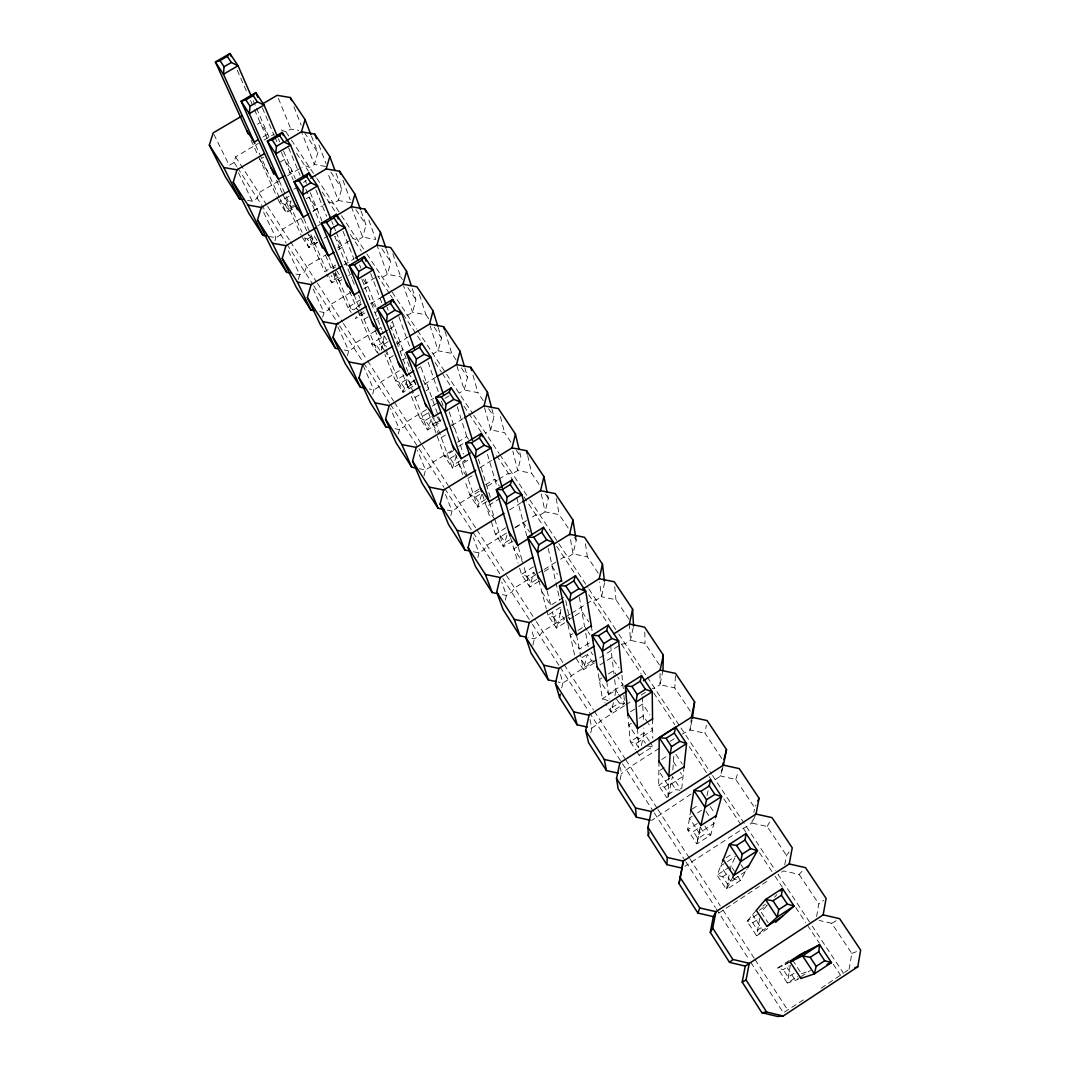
<?xml version="1.0" encoding="UTF-8"?>
<svg xmlns="http://www.w3.org/2000/svg" width="1070" height="1070" viewBox="0 0 1070 1070"><rect width="100%" height="100%" fill="white"/><g stroke="black" fill="none" stroke-linecap="round" stroke-linejoin="round"><path stroke-width="0.75" stroke-dasharray="5 3.75" d="M658.959 761.265L658.692 785.313L666.851 797.845M660.083 673.378L659.949 684.746L654.599 688.144L652.192 688.572M667.827 797.631L668.91 776.486M690.284 711.175L674.769 687.903L675.478 675.023M672.883 769.918L674.073 751.595M681.71 788.764L683.89 768.38M360.309 301.352L359.787 306.033L353.474 309.832L347.83 307.411L332.101 270.643M691.461 717.181L690.003 729.981L682.285 734.02M690.779 809.95L687.622 829.785L696.837 843.962L710.721 834.988L715.322 818.777M721.822 758.47L704.983 733.231L706.307 725.299M849.058 969.447L851.827 953.437L831.751 923.33L819.165 920.427M816.584 916.549L818.844 903.963L823.686 900.285M790.342 965.02L787.346 983.089L798.166 979.398M784.751 864.72L786.49 855.438L789.366 851.626M759.753 918.207L756.624 935.862L770.708 926.647M752.397 819.995L751.809 823.044L684.88 866.352M753.855 812.397L754.444 809.348M729.138 875.166L726.463 889.491L740.44 880.409L746.913 869.094M722.103 768.594L720.618 776.071L715.175 779.575M697.319 823.539L687.622 829.785L693.307 831.537L700.221 827.083L696.837 843.962L700.944 825.478M692.022 720.177L690.003 729.981L704.983 733.231M730.048 870.672L731.024 866.005L735.13 857.15M641.425 745.549L643.926 732.923L643.725 728.015M663.012 670.275L659.949 684.746L674.769 687.903M620.078 779.829L621.362 773.851L620.506 767.591M633.213 627.689L630.457 640.328L625.134 643.685L621.429 644.1L597.782 659.026M613.431 702.642L611.104 712.139L605.847 704.073M707.016 795.572L708.407 789.245M590.747 732.923L591.817 728.028L589.423 716.806M668.322 796.655L672.441 776.499L680.627 788.991M594.305 661.033L591.616 660.859L587.323 654.292L583.511 669.726L574.924 656.525L567.448 622.352M604.63 582.722L601.487 596.726L596.217 600.043L592.392 600.23L586.868 603.694M561.737 687.849L562.833 683.034L560.466 674.274M575.713 537.02L576.222 540.123L573.052 553.899L567.809 557.162L563.877 557.149L559.65 559.784M532.887 645.183L534.371 638.87L531.121 628.478M547.693 495.183L548.321 498.272L545.111 511.834L539.909 515.071L535.883 514.844L530.279 518.308M535.415 574.831L533.756 572.289L529.744 587.082L521.451 574.322L518.602 564.733M505.294 600.15L506.418 595.495L501.75 582.026M506.926 535.294L503.542 546.797L495.383 534.251L490.782 520.1M519.819 452.543L520.916 457.171L517.666 470.519L512.503 473.702L508.384 473.288L498.66 479.28M477.835 557.483L478.972 552.896L473.355 537.862M636.503 751.207L639.178 755.3L639.793 752.812M491.946 409.114L493.979 416.778L490.702 429.913L485.579 433.069M481.607 494.5L477.795 507.193L469.77 494.862L464.821 480.711M450.858 515.566L451.995 511.045L444.277 491.478M456.368 455.833L452.463 468.259L444.572 456.128L436.56 434.487M464.861 367.946L467.51 377.095L464.206 390.028L459.11 393.131M723.026 766.708L720.618 776.071L735.785 779.401L754.738 807.837L755.968 805.081M213.88 134.352L229.234 165.355L234.116 162.48L235.574 156.849L258.378 143.42M431.156 419.213L427.545 429.966L419.788 418.022L409.636 391.834M423.974 475.869L425.512 469.944L417.434 450.403M438.205 327.5L441.495 338.08L438.165 350.826L433.109 353.889M414.17 379.823L415.896 384.464L411.295 384.852L407.469 379.007L403.042 392.289L395.405 380.545L384.906 354.478M398.321 433.925L399.484 429.552L390.496 408.593M412.284 288.659L415.936 299.734L412.565 312.279L407.55 315.316L404.567 314.553M372.734 394.161L373.898 389.854L362.703 364.536M381.268 350.224L384.17 335.98L382.351 331.352M386.457 249.537L390.791 262.03L387.407 274.388L382.418 277.397L377.87 276.087L389.574 293.768M347.429 355.614L348.753 350.84L337.344 325.695M361.058 211.084L366.074 224.967L362.663 237.139L357.714 240.108L353.087 238.637M322.712 317.188L324.036 312.48L313.135 288.994M335.646 273.532L333.88 279.751L331.887 282.881L326.43 274.495M336.06 173.286L341.758 188.507L338.334 200.505L333.412 203.434L328.717 201.815L323.113 205.146M304.575 237.821L307.384 239.078L310.955 244.575L317.201 240.844L313.617 235.36L310.955 244.575L308.909 247.571L301.753 236.577M298.396 279.404L299.734 274.776L287.349 248.588M311.477 136.131L317.857 152.649L314.393 164.486L309.511 167.375L304.749 165.596L301.887 167.294M274.95 240.737L275.846 237.687L261.281 207.419M735.785 779.401L738.26 771.697M723.24 859.611L717.074 875.059L726.463 889.491L732.883 876.892M755.313 815.554L751.809 823.044L767.163 826.468L786.49 855.438M767.163 826.468L770.654 820.155M756.356 910.262L747.061 921.163L756.624 935.862L765.063 928.145M766.722 905.808L761.118 911.988L768.099 922.648M774.573 897.155L776.82 894.68M809.549 921.992L778.077 874.498L783.601 870.9L799.143 874.431L803.383 869.897M821.185 988.185L843.454 973.152L812.277 926.112M766.775 881.493L714.76 915.733M844.564 972.403L847.935 970.182M750.846 962.411L783.374 1012.768L804.506 999.193M789.192 960.512L777.609 968.123L787.346 983.089L797.658 976.295M789.125 961.783L785.032 964.471L795.384 980.347L799.491 977.646M790.155 961.957L777.609 968.123L783.267 969.661L789.165 965.795M794.034 973.245L788.135 977.124L783.267 969.661M800.868 976.749L810.445 970.436M762.816 906.063L765.398 904.377M759.339 910.289L767.471 904.993M757.279 914.489L747.061 921.163L752.732 922.781L757.506 930.111L763.365 926.286M752.732 922.781L758.576 918.97M765.438 928.506L762.723 930.285L752.571 914.716M745.509 871.555L730.69 881.185L720.725 865.911L726.102 862.42M737.872 876.477L740.44 880.409L734.408 879.42L727.439 883.94L722.745 876.758L717.074 875.059L731.024 866.005L734.448 871.247M726.035 857.792L733.017 853.271M727.453 861.551L735.518 856.321M722.745 876.758L728.322 873.133M704.836 825.986L710.721 834.988L704.822 834.132L697.907 838.612L693.307 831.537M691.059 794.047L651.456 820.556M692.17 809.054L699.098 804.6M692.17 816.316L689.495 818.028L699.272 833.008L713.971 823.512L712.192 820.797M697.493 812.879L704.167 808.572M664.149 767.658L658.852 771.055L668.442 785.755L683.034 776.392L680.413 772.393M669.7 778.264L658.692 785.313L664.376 787.132L668.897 794.074L675.772 789.66L680.092 790.208M664.376 787.132L671.238 782.732L675.772 789.66M627.742 713.516L630.284 741.63L635.954 743.516L642.776 739.169L645.451 743.249M639.178 755.3L652.861 746.566L650.185 742.473M659.147 748.358L630.297 766.789L621.362 773.851M670.141 741.336L674.26 738.701M661.701 759.499L667.198 755.982M630.471 711.777L637.292 707.444M638.656 706.574L642.736 703.98L649.864 714.813M631.407 723.28L628.772 724.952L638.188 739.383L652.673 730.141L648.38 723.601M639.285 718.264L643.231 715.763L647.524 722.303M623.89 695.273L624.679 703.512L619.182 703.043L612.401 707.35L610.662 704.662M624.372 705.692L600.551 720.832L597.22 724.591L591.817 728.028L588.874 727.386M625.776 704.809L631.38 701.251M641.184 695.018L646.788 691.461M591.616 660.859L584.889 665.112L580.609 658.531L587.323 654.292M596.391 659.909L571.353 675.718L568.197 679.651L562.833 683.034L557.978 681.991M594.305 662.918L583.511 669.726L581.197 658.317M599.842 664.978L612.013 657.274L619.008 667.907M601.862 678.059L599.254 679.704L608.496 693.868L622.874 684.76L617.818 677.056M608.389 673.939L613.605 670.636L616.975 675.772M572.865 633.667L570.283 635.286L579.351 649.196L593.623 640.194M578.041 630.404L584.514 626.338L587.243 630.497M563.475 597.341L550.729 605.326L541.835 591.683L544.657 589.904M546.703 610.301L547.96 615.063L553.631 617.122L560.305 612.936L561.322 606.69L547.96 615.063L556.4 628.05L565.776 622.151M564.786 617.564L542.691 631.42L539.681 635.526L534.371 638.87L527.965 637.506M566.164 616.694L570.297 614.1M571.688 613.23L585.491 604.563M569.788 619.048L573.814 616.521M575.152 615.678L581.866 611.465L588.727 621.897M533.395 566.873L521.451 574.322L527.122 576.422L533.756 572.289M542.744 570.35L514.55 587.938L511.701 592.191L506.418 595.495L500.091 594.171M544.148 569.467L558.246 560.667M544.296 571.5L552.28 566.511L557.336 574.189M536.578 579.472L531.268 582.789L527.122 576.422M539.066 581.264L529.744 587.082L523.832 566.445M516.69 547.104L513.894 548.843L522.628 562.258M509.641 509.842L522.294 502.004M505.936 527.711L495.383 534.251L501.068 536.418L505.134 542.677L510.403 539.4M515.325 527.323L523.257 522.401L529.61 532.071M506.498 533.074L486.917 545.232L484.202 549.646L478.972 552.896L472.713 551.612M514.897 527.871L528.888 519.177M512.797 541.059L503.542 546.797L489.418 502.218M485.579 484.777L494.768 479.106L499.222 485.887M478.932 489.204L469.77 494.862L475.441 497.082L479.44 503.221L485.994 499.182M479.213 491.277L459.766 503.288L457.198 507.835L451.995 511.045L447.367 510.109M487.545 486.141L497.269 480.136M475.441 497.082L480.671 493.845M486.97 501.522L477.795 507.193L461.705 460.207M500.372 498.179L486.449 506.779L495.035 519.953M467.777 460.367L459.485 465.463L466.239 475.816M479.962 467.643L492.508 459.913M467.924 478.397L473.475 474.986M445.428 435.049L441.295 437.577L439.636 435.035M457.679 442.191L466.787 436.6L468.54 439.262M451.553 450.751L433.096 462.079L430.675 466.774L425.512 469.944L419.386 468.727M458.642 446.391L464.327 442.913M453.667 450.537L444.572 456.128L450.243 458.388L454.175 464.433L460.675 460.448L465.49 460.247L452.463 468.259L434.219 418.129M450.243 458.388L456.729 454.402M430.795 400.06L433.644 398.334M426.622 409.542L406.894 421.593L404.607 426.422L399.484 429.552L394.937 428.669M432.267 406.105L436.493 403.524M444.946 398.361L449.173 395.78M427.532 413.301L419.788 418.022L425.445 420.336L429.324 426.288L435.784 422.342L440.492 422.048L420.563 366.034M425.445 420.336L430.608 417.18M441.241 419.828L433.002 424.87L438.807 433.765M451.54 425.766L462.842 418.838M403.965 375.356L395.405 380.545L401.063 382.899L407.469 379.007M415.16 379.997L406.974 384.973L412.405 393.305M411.295 384.852L404.875 388.758L401.063 382.899M424.282 384.237L435.503 377.402M419.226 394.964L415.133 397.465L413.314 394.683M426.047 390.804L428.789 389.146L422.423 379.449M396.836 343.871L408.218 336.983M393.479 355.574L389.413 358.049L385.855 352.592M400.26 351.468L402.962 349.823L394.924 337.585M402.481 359.868L405.303 358.156M399.337 370.755L381.147 381.803L378.994 386.765L373.898 389.854L369.404 388.985M417.969 368.414L420.791 366.702M376.052 319.529L378.86 317.843M375.289 330.951L355.842 342.694L353.809 347.777L348.753 350.84L344.313 349.997M376.68 330.108L382.244 326.751M389.948 328.757L394.161 326.216L391.673 322.431M357.942 311.263L371.424 343.684L377.081 346.078L383.434 342.226L386.444 346.827M388.169 341.678L381.401 345.77L384.959 351.228M363.8 288.953L367.986 286.439L363.452 279.564M360.483 299.787L347.83 307.411L351.12 312.453M361.633 304L356.257 307.224L358.891 311.25M370.554 303.8L381.856 297.005M363.492 311.691L357.166 315.503L355.227 318.766L365.084 312.828M368.174 316.867L364.134 319.301L359.761 312.587M374.901 312.801L377.59 311.183L369.698 299.145M335.779 265.012L324.611 271.7L307.304 232.23M332.877 268.543L335.552 266.952M344.032 264.865L354.063 258.86M341.678 277.01L331.887 282.881L329.239 276.822M341.959 279.604L339.284 281.209L334.121 273.305M348.646 275.592L352.659 273.184M350.866 292.311L330.964 304.268L329.065 309.471L324.036 312.48L319.649 311.664M363.653 284.62L376.453 276.943M317.509 242.181L314.861 243.759L308.936 234.691M324.143 238.209L328.129 235.841M317.255 242.596L308.909 247.571L304.856 238.449M327.688 253.817L306.515 266.47L304.723 271.793L299.734 274.776L294.852 273.88M337.558 247.919L350.264 240.322M338.12 249.858L342.266 247.371L335.151 236.564M300.683 218.481L282.467 229.314L280.795 234.745L275.846 237.687L269.386 236.523M313.296 210.977L321.709 205.975M312.881 211.432L317.001 208.971L309.136 197.027L306.394 198.645M317.843 225.783L320.492 224.205M307.384 239.078L313.617 235.36M831.751 923.33L836.994 920.2M278.922 180.897L258.82 192.787L257.255 198.311L252.346 201.227L247.558 200.371M287.522 175.788L300.443 168.15M303.626 182.328L306.448 180.656M293.875 189.229L296.497 187.665M288.913 196.265L279.257 201.989L286.305 212.823L294.598 207.901M258.659 156.822L279.257 201.989L284.887 204.53L291.08 200.852L288.405 209.934L286.305 212.823L280.153 199.261M293.474 205.373L290.826 206.938L284.179 196.746M294.598 206.256L288.405 209.934L284.887 204.53M261.147 158.668L263.768 157.13M280.367 161.904L284.446 159.497L292.177 171.24L288.084 173.661M257.469 124.2L260.171 122.609L267.767 134.151L262.351 137.348M264.076 140.063L274.054 134.178M281.183 129.978L286.011 131.904L290.853 129.042L298.798 130.393M851.827 953.437L859.183 950.641M801.537 973.753L809.014 970.971M647.23 745.977L652.861 746.566M325.614 166.425L314.393 164.486L301.472 131.811M351.281 202.792L338.334 200.505L327.353 171.949M402.44 279.497L400.635 276.796L387.407 274.388L376.974 245.137M428.695 318.873L425.94 314.754L412.565 312.279L403.564 285.81M456.087 359.948L451.687 353.354L438.165 350.826L430.06 325.628M483.239 400.688L477.875 392.636L464.206 390.028L456.556 364.589M510.898 442.151L504.532 432.601L490.702 429.913L484.041 405.851M539.053 484.389L531.643 473.274L517.666 470.519L512.851 451.112M568.183 528.058L559.249 514.67L545.111 511.834L540.564 490.689M598.264 573.172L587.35 556.801L573.052 553.899L569.614 534.291M628.933 619.155L615.959 599.708L601.487 596.726L599.628 581.986M659.428 664.898L645.09 643.404L630.457 640.328L629.374 623.984M608.041 700.649L602.356 698.697L597.127 666.677M304.442 132.546L317.857 152.649M330.857 172.15L341.758 188.507M355.909 209.72L366.074 224.967M381.95 248.775L390.791 262.03M407.83 287.589L415.936 299.734M434.179 327.099L441.495 338.08M461.357 367.866L467.51 377.095M488.615 408.727L493.979 416.778M516.355 450.35L520.916 457.171M545.539 494.113L548.321 498.272M574.443 537.448L576.222 540.123M799.143 874.431L818.844 903.963M286.011 131.904L290.532 138.725M291.428 140.09L315.944 177.085M316.867 178.463L340.608 214.294M341.517 215.659L365.94 252.533M366.863 253.911L391.393 290.933M392.289 292.284L416.671 329.092M417.594 330.469L445.668 372.841M446.564 374.192L472.806 413.796M473.716 415.173L499.035 453.386M499.931 454.737L528.941 498.526M529.864 499.904L557.911 542.222M558.808 543.587L587.965 587.59M588.888 588.968L617.912 632.771M618.808 634.135L646.307 675.638M647.23 677.029L680.052 726.57M680.961 727.948L711.577 774.145M712.486 775.496L744.493 823.82M746.338 826.588L775.362 870.391M296.591 153.277L308.441 171.173M322.271 192.065L335.94 212.729M350.371 234.544L361.352 251.116M390.47 295.133L392.275 297.848M403.082 314.165L420.47 340.461M435.022 362.436L441.308 371.945M442.218 373.31L451.206 386.899M463.965 406.172L481.353 432.454M496.667 455.593L512.048 478.825M523.966 496.828L543.105 525.758M556.654 546.235L574.911 573.828M588.714 594.666L607.813 623.542M621.429 644.1L641.144 673.886M653.743 692.932L674.729 724.657M689.254 746.592L708.206 775.242M709.116 776.606L711.817 780.699M723.788 798.768L741.269 825.184M743.102 827.966L745.843 832.099M759.499 852.736L772.259 872.01M774.988 876.143L782.21 887.057M795.759 907.52L805.697 922.541M807.502 925.269L819.473 943.352M833.276 964.217L840.645 975.345M675.892 754.35L682.245 764.02M710.266 806.593L714.519 813.053M344.888 261.361L347.469 265.307M451.727 424.081L455.044 429.15M588.152 631.888L589.971 634.657M673.404 761.733L676.909 767.056M705.946 811.287L711.296 819.446M740.962 864.627L743.69 868.786M386.685 339.819L384.17 335.98L371.424 343.684L377.269 352.659M408.232 372.761L415.896 384.464L403.042 392.289L380.117 334.696M437.028 416.752L440.492 422.048L427.545 429.966L406.654 375.289M568.103 617.042L569.788 619.637L565.375 598.745M590.974 651.991L592.686 654.626M617.671 692.785L615.919 690.11L614.18 675.491M618.54 694.136L624.679 703.512L611.104 712.139L610.154 705.545M649.289 741.109L643.926 732.923L630.284 741.63L635.62 749.829M792.656 960.178L800.641 972.389M336.528 270.416L340.166 275.98L333.88 279.751L331.152 275.565M431.892 416.39L435.784 422.342M619.182 703.043L614.809 696.356L615.919 690.11L602.356 698.697L604.978 702.736M700.221 827.083L704.822 834.132M732.843 877.025L734.408 879.42M259.849 159.443L267.206 170.718M377.081 346.078L380.077 350.679M553.631 617.122L557.858 623.596L556.4 628.05L552.387 611.96M635.954 743.516L638.63 747.609M235.574 156.849L266.711 204.958M267.58 206.309L289.596 240.335M290.478 241.7L316.479 281.865M317.389 283.269L342.52 322.11M343.403 323.474L366.689 359.453M367.598 360.858L393.573 401.009M394.469 402.387L421.353 443.93M422.262 445.321L448.21 485.432M449.092 486.796L476.056 528.446M476.952 529.851L505.628 574.162M506.525 575.54L535.428 620.199M536.337 621.603L563.302 663.253M564.184 664.644L593.476 709.891M594.358 711.256L624.893 758.429M625.789 759.82L657.034 808.118M657.93 809.495L688.853 857.271M689.735 858.621L720.284 905.835M722.986 910.008L754.189 958.239M755.086 959.616L787.814 1010.2M234.116 162.48L236.778 166.612M237.674 167.99L286.105 242.984M287.001 244.348L312.828 284.352M313.737 285.743L338.789 324.518M339.671 325.882L362.797 361.7M363.706 363.091L389.587 403.176M390.47 404.54L418.089 447.287M418.985 448.678L443.943 487.305M444.826 488.669L501.937 577.091M502.833 578.469L531.563 622.941M532.459 624.345L559.289 665.861M560.172 667.239L588.42 710.975M589.303 712.339L653.382 811.541M654.278 812.906L684.934 860.374M685.83 861.765L715.362 907.48M716.258 908.858L749.067 959.67M238.476 172.818L252.346 201.227M251.102 140.264L257.964 155.324M255.556 145.052L279.471 197.763M276.555 180.295L282.039 192.52M282.681 193.978L301.071 235.052M279.136 180.629L302.141 232.364M237.246 70.192L247.197 92.956M250.527 100.54L253.844 108.137M254.499 109.648L267.179 138.632M301.339 218.628L306.635 230.705M303.92 218.628L328.584 275.298M253.215 100.66L255.85 106.732M256.519 108.257L269.092 137.187M325.548 255.329L331.539 269.346M262.377 107.936L274.201 135.542M274.856 137.08L277.478 143.219M281.423 152.421L293.233 180.041M328.436 255.636L351.976 311.116M278.401 138.819L279.711 141.882M283.617 151.097L295.347 178.717M288.552 147.74L300.068 175.306M305.833 189.096L319.903 222.814M349.582 291.174L357.3 309.725M305.151 180.349L306.421 183.411M310.233 192.6L321.95 220.915M354.05 294.825L378.298 353.688M278.401 98.386L290.853 129.042M315.917 189.992L326.591 216.287M334.749 236.39L351.696 278.147M352.324 279.685L355.467 287.415M358.597 295.146L359.854 298.249M331.861 221.477L333.104 224.566M333.72 226.104L335.592 230.745M336.207 232.297L348.994 264.076M375.035 329.948L382.445 348.352M343.015 231.267L353.916 258.98M361.78 279.002L381.749 329.814M293.916 106.706L301.138 125.083M359.614 264.905L360.831 268.022M365.071 278.936L375.971 306.983M402.909 374.446L409.034 390.296M318.913 144.958L326.029 163.59M370.702 273.519L381.843 302.984M390.389 325.601L399.444 349.502M400.019 351.054L407.657 371.21M387.006 307.063L388.156 310.153M392.208 321L410.693 370.528M351.361 206.711L362.663 237.139L375.757 239.479L368.187 218.213M342.962 180.268L350.171 199.782M428.495 412.672L435.985 432.935M398.869 316.573L410.144 347.763M455.472 453.974L462.614 474.425M428.08 362.021L438.807 393.332M441.442 401.036L443.1 405.864M392.797 253.75L400.635 276.796M449.239 411.843L463.39 454.001M482.369 494.273L490.274 518.535M419.427 294.558L425.94 314.754M457.224 406.72L467.282 438.125M478.424 459.11L490.408 497.496M445.026 331.379L451.687 353.354M510.537 537.581L518.134 563.141M487.452 454.215L497.095 487.051M518.214 546.81L522.187 560.707M472.98 375.195L477.875 392.636M516.703 497.47L526.761 535.736M538.798 580.127L546.288 608.71M500.452 416.604L504.532 432.601M547.171 591.041L550.783 605.526M527.67 455.553L531.643 473.274M548.214 548.402L559.864 600.203M576.503 635.112L580.863 656.686M556.186 498.459L559.249 514.67M579.311 597.113L584.581 626.686M585.745 633.253L588.38 648.032M591.295 625.803L592.325 632.196M585.451 543.787L587.35 556.801M606.717 681.336L609.218 698.964M610.515 644.648L613.979 673.873M621.938 675.103L623.248 688.692M614.742 586.681L615.959 599.708M637.506 728.456L638.656 746.994M642.455 696.904L643.458 721.461M644.769 632.036L645.09 643.404M652.539 718.88L652.767 738.26M560.305 612.936L557.858 623.596L564.532 619.41L560.305 612.936"/><path stroke-width="1.5" d="M658.946 762.295L659.214 737.645L675.665 727.132L686.552 743.596L683.957 767.792M663.012 670.275L663.306 655.094L644.635 627.167L629.374 623.984L613.872 633.774M668.897 776.686L670.061 754.149L671.505 746.592L666.062 738.327L659.214 737.645L670.061 754.149L686.552 743.596L679.771 741.309L674.314 733.057L675.665 727.132M678.995 883.593L682.112 868.131L666.837 864.64L667.305 857.471L647.938 827.351L651.255 811.515L723.427 765.144L739.25 768.608L759.058 798.22L756.008 814.069L683.262 861.109L678.995 883.593L697.894 913.044L713.369 916.642L715.924 911.693L789.259 863.958L805.496 867.636L826.107 898.439L823.164 914.863L745.242 966.09L742.205 982.086L761.867 1012.701L777.729 1016.5L783.24 1015.992L857.779 966.812L860.654 950.08L839.616 918.649L823.164 914.863M248.347 134.245L215.378 61.993L219.992 60.615L224.045 66.755L223.443 74.258L254.874 143.54M273.826 174.209L241.138 101.195L245.873 99.911L249.992 106.171L249.35 113.687L278.454 179.118M297.406 209.653L267.366 141.133L272.221 139.956L276.421 146.336L275.739 153.866L303.479 217.611M322.418 248.013L294.103 181.82L299.078 180.763L303.358 187.25L302.623 194.793L328.597 256.011M347.75 286.787L321.334 223.282L326.444 222.346L330.804 228.967L330.028 236.51L354.157 295.093M373.644 326.51L349.101 265.547L354.344 264.718L358.784 271.472L357.955 279.029L380.184 334.883M400.086 367.184L377.402 308.628L382.779 307.933L387.313 314.807L386.43 322.364L406.694 375.383M643.404 680.747L660.123 670.141L675.558 673.404L694.604 701.88L692.357 718.545M800.868 978.488L814.39 973.874L831.484 962.625L824.729 960.74L818.777 951.725L819.593 944.676L800.052 954.614L790.489 960.887M426.275 406.654L406.252 352.552L411.776 351.99L416.404 359.012L415.454 366.569L433.671 416.631L440.8 412.271M453.827 449.253L435.677 397.358L441.348 396.916L446.07 404.085L445.066 411.642L461.157 458.642M481.567 491.799L465.704 443.047L471.522 442.753L476.324 450.055L475.281 457.626L489.418 502.218M775.616 922.313L794.047 906.049L787.279 904.056L781.461 895.256L782.424 888.501L765.545 899.509L756.303 910.343L766.936 926.433L782.451 916.294M510.122 536.177L496.319 489.672L502.298 489.525L507.207 496.975L506.097 504.545L517.92 545.807M538.477 578.87L527.563 537.234L533.716 537.247L538.718 544.844L537.541 552.428L546.77 589.423M690.752 810.11L693.895 790.436L710.493 779.762L721.608 796.575L715.71 817.386M567.541 622.767L559.463 585.785L565.776 585.959L570.885 593.716L569.641 601.286L576.583 635.513M682.339 866.727L683.262 861.109L667.305 857.471M747.729 867.676L757.44 850.717L750.659 848.63L744.974 840.003L746.071 833.543L729.325 844.377L722.584 861.256M597.314 667.84L592.018 635.353L598.505 635.687L603.721 643.605L602.41 651.175L606.636 680.841M627.916 715.429L625.268 685.964L631.929 686.458L637.252 694.55L635.874 702.121L637.519 728.71M789.259 863.958L792.241 847.828L772.045 817.627L756.008 814.069M783.24 1015.992L766.655 1012.019L746.084 980.026L749.241 963.308L732.87 959.456L712.714 928.105L715.924 911.693L699.753 907.948L680.012 877.226M745.242 966.09L729.566 962.385L710.293 932.358L713.369 916.642M701.077 824.836L704.97 807.302L721.608 796.575L714.84 794.381L709.263 785.955L710.493 779.762M722.705 765.612L723.293 762.616M723.427 765.144L726.517 749.575L707.096 720.551L691.461 717.181L619.864 762.897L604.296 759.459L585.678 730.502L589.075 715.201L626.686 691.34M700.93 791.305L706.494 799.758L704.97 807.302L693.895 790.436L700.93 791.305L709.263 785.955M691.461 717.181L694.604 701.88M666.837 864.64L648.286 835.737L648.915 832.701M660.123 670.141L663.306 655.094M750.659 848.63L742.259 854.074L740.654 861.617L733.177 876.29M649.945 820.208L636.356 817.146L618.152 788.791L616.507 778.452L619.864 762.897M629.374 623.984L632.611 609.204L614.287 581.799L599.213 578.709L582.428 589.236M787.279 904.056L778.799 909.607L777.114 917.124L767.471 925.938M599.213 578.709L602.49 564.184L584.501 537.287L569.614 534.291L554.033 544.001M587.403 727.065L577.078 724.805L559.543 697.48L560.279 694.269M559.543 697.48L555.45 683.462L558.888 668.442L594.131 646.213M569.614 534.291L572.932 519.993L555.276 493.604L540.564 490.689L522.294 502.004M556.36 681.643L548.268 679.905L531.041 653.074L525.785 637.332L529.262 622.553L562.833 601.514M824.729 960.74L816.169 966.37L814.39 973.874L802.567 955.858L790.824 961.636M540.564 490.689L543.921 476.618L526.587 450.711L512.048 447.875L493.912 459.043M526.373 637.172L519.966 635.821L503.06 609.485L496.694 592.058L500.198 577.533L532.78 557.229M512.048 447.875L515.432 434.045L498.419 408.606L484.041 405.851L464.26 417.969M498.513 593.85L492.187 592.526L475.575 566.659L468.125 547.639L471.683 533.341L504.01 513.319M484.041 405.851L487.465 392.249L470.76 367.264L456.556 364.589L436.908 376.546M723.962 759.673L726.517 749.575M469.583 550.97L464.888 550.007L448.584 524.594L440.104 504.023L443.675 489.98L475.776 470.211M456.556 364.589L460.006 351.201L443.595 326.671L429.552 324.063L409.636 336.114M631.929 686.458L640.114 681.269L641.572 675.611L652.232 691.728L652.553 719.976M444.264 509.494L438.085 508.25L422.061 483.279L412.579 461.223L416.19 447.394L447.3 428.361M429.552 324.063L433.042 310.875L416.912 286.787L403.029 284.245L381.856 297.005M416.337 468.125L411.749 467.215L396.007 442.686L385.561 419.199L389.212 405.597L420.069 386.805M403.029 284.245L406.546 271.272L390.71 247.598L376.974 245.137L355.494 258.004M390.403 427.773L385.869 426.89L370.394 402.788L359.038 377.924L362.703 364.536L392.57 346.453M376.974 245.137L380.519 232.364L364.95 209.105L351.361 206.711L335.726 216.02M364.923 388.129L360.43 387.26L345.222 363.573L332.971 337.384L336.675 324.21L366.314 306.354M351.361 206.711L354.932 194.125L339.645 171.267L326.203 168.94L310.674 178.142M338.401 348.873L335.432 348.312L320.492 325.026L307.371 297.567L311.102 284.593L341.169 266.577M326.203 168.94L329.801 156.554L314.767 134.084L301.472 131.811L285.717 141.106M598.505 635.687L606.623 630.564L608.188 625.161L618.634 640.943L621.657 672.227M313.791 310.581L310.862 310.032L296.163 287.135L282.226 258.445L285.971 245.672L315.824 227.883M301.472 131.811L305.084 119.613L290.304 97.53L277.157 95.324L262.939 103.67M289.957 272.984L286.707 272.382L272.248 249.872L257.509 220.005L261.281 207.419L289.502 190.687M266.162 235.948L262.939 235.373L248.721 213.224L233.22 182.221L237.005 169.836L264.223 153.786M242.77 199.528L239.573 198.966L225.596 177.179L209.345 145.079L213.157 132.881L241.606 116.189M565.776 585.959L573.814 580.916L575.499 575.754L585.731 591.202L591.496 627.02M533.716 537.247L541.688 532.285L543.48 527.349L553.498 542.49L561.643 581.063M697.894 913.044L699.753 907.948M502.298 489.525L510.216 484.63L512.102 479.922L521.906 494.755L532.071 535.147M471.522 442.753L479.373 437.938L481.339 433.444L490.956 447.982L502.271 487.719M757.827 800.962L759.058 798.22M441.348 396.916L449.132 392.168L451.192 387.888L460.635 402.146L472.539 440.278M411.776 351.99L419.507 347.309L421.647 343.229L430.889 357.193L443.475 394.669M710.293 932.358L712.714 928.105M382.779 307.933L390.443 303.318L392.663 299.426L401.731 313.122L414.464 348.914M354.344 264.718L361.941 260.171L364.241 256.466L373.136 269.907L385.855 303.96M326.444 222.346L333.987 217.852L336.368 214.334L345.088 227.509L357.795 260.237M299.078 180.763L306.555 176.336L309.003 172.979L317.563 185.926L330.617 218.387M272.221 139.956L279.644 135.582L282.159 132.412L290.558 145.105L303.88 177.286M245.873 99.911L253.229 95.605L255.81 92.595L264.063 105.047L277.103 135.743M780.191 890.976L782.424 888.501L794.047 906.049L777.114 917.124L765.545 899.509L772.995 900.779L781.461 895.256M219.992 60.615L227.308 56.349L229.943 53.5L238.048 65.738L251.236 96.099M729.566 962.385L732.87 959.456M805.764 951.711L790.155 961.957L800.935 978.461M826.99 964.297L831.484 962.625L819.593 944.676L802.567 955.858L810.217 957.342L818.777 951.725M746.071 833.543L757.44 850.717L740.654 861.617L729.325 844.377L736.575 845.447L744.974 840.003M749 865.456L733.605 875.461L723.24 859.611M716.218 815.634L700.944 825.478L690.779 809.95M706.494 799.758L714.84 794.381M684.064 766.775L668.91 776.486L658.959 761.265M666.062 738.327L674.314 733.057M671.505 746.592L679.771 741.309M652.539 718.88L637.506 728.456L627.742 713.516M641.572 675.611L625.268 685.964L635.874 702.121L652.232 691.728L645.451 689.347L640.114 681.269M637.252 694.55L645.451 689.347M621.63 671.893L606.717 681.336L597.127 666.677M591.295 625.803L576.503 635.112L567.1 620.747M608.188 625.161L592.018 635.353L602.41 651.175L618.634 640.943L611.853 638.482L606.623 630.564M603.721 643.605L611.853 638.482M570.885 593.716L578.937 588.674L585.731 591.202L569.641 601.286L559.463 585.785L575.499 575.754M561.536 580.582L546.85 589.771L537.635 575.66M543.48 527.349L527.563 537.234L537.541 552.428L553.498 542.49L546.703 539.882L541.688 532.285M528.366 538.678L517.773 545.272L508.718 531.429M538.718 544.844L546.703 539.882M512.102 479.922L496.319 489.672L506.097 504.545L521.906 494.755L515.125 492.066L510.216 484.63M499.73 495.089L489.217 501.603L480.336 488.014M507.207 496.975L515.125 492.066M476.324 450.055L484.188 445.227L490.956 447.982L475.281 457.626L465.704 443.047L481.339 433.444L482.276 436.64M470.332 453.105L461.197 458.722L452.476 445.387M451.192 387.888L435.677 397.358L445.066 411.642L460.635 402.146L453.854 399.324L449.132 392.168M446.07 404.085L453.854 399.324M421.647 343.229L406.252 352.552L415.454 366.569L430.889 357.193L424.135 354.317L419.507 347.309M416.404 359.012L424.135 354.317M413.729 370.996L406.654 375.289L398.241 362.436M387.313 314.807L394.977 310.18L401.731 313.122L386.43 322.364L377.402 308.628L392.663 299.426L393.8 302.542M387.139 330.456L380.117 334.696L371.852 322.057M359.627 291.468L354.05 294.825L345.931 282.413M358.784 271.472L366.395 266.911L373.136 269.907L357.955 279.029L349.101 265.547L364.241 256.466L366.007 261.12M330.804 228.967L338.347 224.459L345.088 227.509L330.028 236.51L321.334 223.282L336.368 214.334L338.173 218.949M333.974 252.333L328.436 255.636L320.465 243.438M308.762 213.88L303.278 217.143L295.44 205.159M303.358 187.25L310.835 182.809L317.563 185.926L302.623 194.793L294.103 181.82L309.003 172.979L310.26 176.082M276.421 146.336L283.844 141.949L290.558 145.105L275.739 153.866L267.366 141.133L282.159 132.412L283.443 135.475M283.991 176.082L278.548 179.319L270.844 167.535M258.298 139.742L254.232 142.123L246.662 130.54M249.992 106.171L257.362 101.851L264.063 105.047L249.35 113.687L241.138 101.195L255.81 92.595L257.776 97.196M224.045 66.755L231.347 62.488L238.048 65.738L223.443 74.258L215.378 61.993L229.943 53.5L231.28 56.536M742.205 982.086L746.084 980.026M854.876 967.695L857.779 966.812M761.867 1012.701L766.655 1012.019M209.345 145.079L223.777 167.522L237.005 169.836M233.22 182.221L247.906 205.052L261.281 207.419M257.509 220.005L272.449 243.224L285.971 245.672M282.226 258.445L297.42 282.079L311.102 284.593M307.371 297.567L322.846 321.629L336.675 324.21M332.971 337.384L348.713 361.874L362.703 364.536M359.038 377.924L375.062 402.855L389.212 405.597M385.561 419.199L401.892 444.585L416.19 447.394M412.579 461.223L429.204 487.077L443.675 489.98M440.104 504.023L457.037 530.372L471.683 533.341M468.125 547.639L485.379 574.47L500.198 577.533M496.694 592.058L514.269 619.396L529.262 622.553M525.785 637.332L543.707 665.192L558.888 668.442M555.45 683.462L573.707 711.871L589.075 715.201M585.678 730.502L588.58 742.714L606.436 770.547L618.38 773.195M616.507 778.452L635.5 807.984L651.255 811.515M227.308 56.349L231.347 62.488M253.229 95.605L257.362 101.851M279.644 135.582L283.844 141.949M306.555 176.336L310.835 182.809M333.987 217.852L338.347 224.459M361.941 260.171L366.395 266.911M390.443 303.318L394.977 310.18M479.373 437.938L484.188 445.227M573.814 580.916L578.937 588.674M736.575 845.447L742.259 854.074M772.995 900.779L778.799 909.607M810.217 957.342L816.169 966.37M425.111 403.524L433.671 416.631M223.777 167.522L239.573 198.966M247.906 205.052L262.939 235.373M272.449 243.224L286.707 272.382M297.42 282.079L310.862 310.032M322.846 321.629L335.432 348.312M348.713 361.874L360.43 387.26M375.062 402.855L385.869 426.89M401.892 444.585L411.749 467.215M429.204 487.077L438.085 508.25M457.037 530.372L464.888 550.007M290.304 97.53L291.508 100.58M305.084 119.613L310.888 134.633M314.767 134.084L316.546 138.739M485.379 574.47L492.187 592.526M329.801 156.554L334.923 170.25M339.645 171.267L340.755 174.263M354.932 194.125L360.496 209.546M364.95 209.105L366.034 212.141M514.269 619.396L519.966 635.821M380.519 232.364L385.922 247.972M406.546 271.272L411.241 285.503M543.707 665.192L548.268 679.905M433.042 310.875L437.737 325.989M443.595 326.671L444.545 329.801M460.006 351.201L464.42 366.421M470.76 367.264L471.656 370.434M487.465 392.249L491.545 407.576M573.707 711.871L577.078 724.805M515.432 434.045L519.084 449.467M526.587 450.711L527.309 453.934M543.921 476.618L547.064 492.093M604.296 759.459L606.436 770.547M572.932 519.993L575.713 537.02M602.49 564.184L604.456 581.184M635.5 807.984L636.356 817.146M632.611 609.204L633.56 626.097M647.938 827.351L648.286 835.737"/></g></svg>
